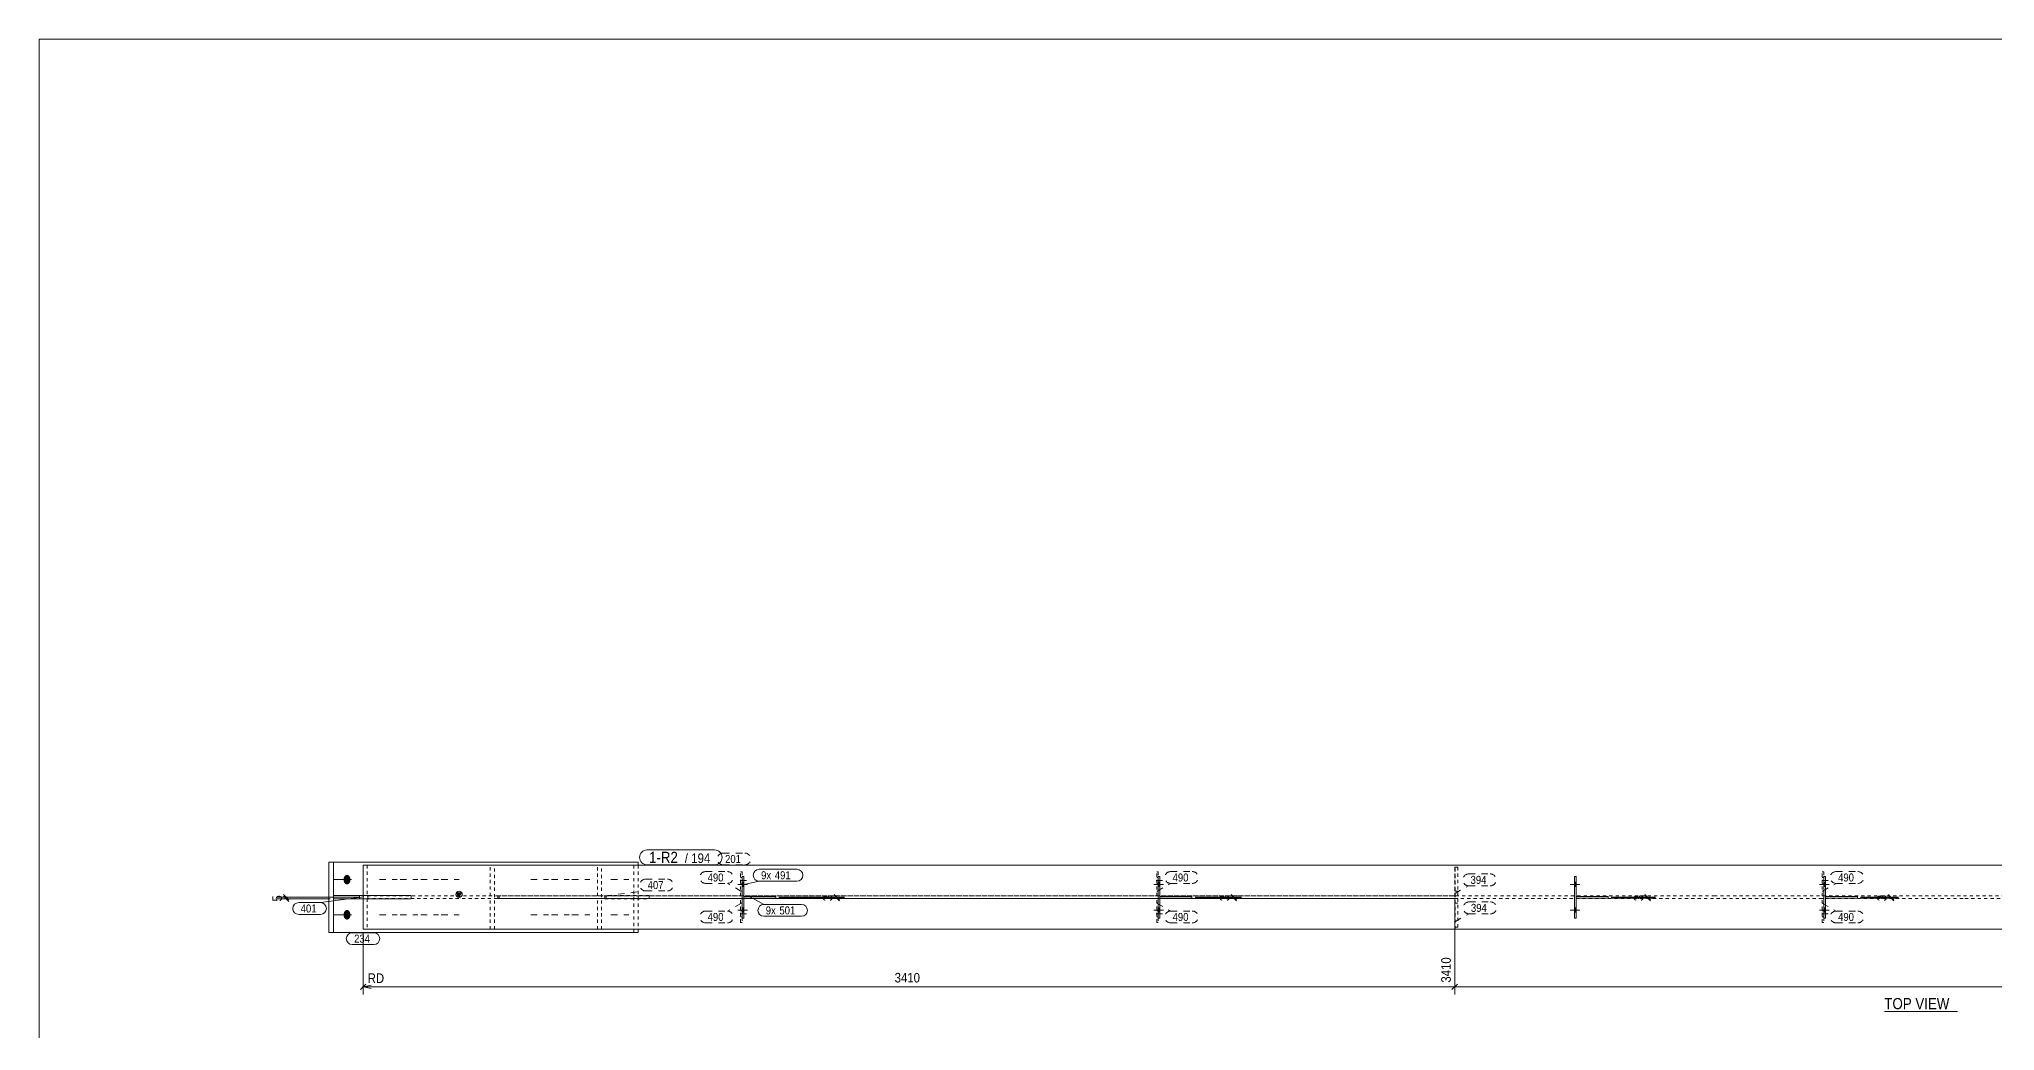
# Model space of a CAD drawing. Header units: millimetres. Extents: x 2 to 1174, y 1 to 825.
# Drawn here: x 5 to 616, y 515 to 825 of the extents above; entities that cross this region are included whole.
import ezdxf

# ---------------------------------------------------------------- set-up
doc = ezdxf.new("R2010")
doc.units = ezdxf.units.MM
for name, pattern in [('XKITLINE00', [0]), ('XKITLINE01', [4, 1, -1, 1, -1]), ('XKITLINE02', [4, 2, -2])]:
    doc.linetypes.add(name, pattern=pattern)
for name, color, linetype, lineweight in [('Bolt', 3, 'Continuous', 0), ('Dimensions', 7, 'Continuous', 0), ('DrawingSheet', 5, 'Continuous', 0), ('OtherObjectType', 7, 'Continuous', 0), ('Part', 2, 'Continuous', 0), ('PartMark', 7, 'Continuous', 0)]:
    doc.layers.add(name, color=color, linetype=linetype, lineweight=lineweight)
doc.styles.add('ARIAL', font='ARIAL.TTF')

# ---------------------------------------------------------------- blocks, each defined once
blk = doc.blocks.new('*A81')
at = {"layer": 'Bolt'}
for points in [[(100.11, 562.37), (100.11, 562.41), (100.11, 562.44), (100.12, 562.48), (100.12, 562.52), (100.12, 562.55), (100.13, 562.59), (100.13, 562.62), (100.14, 562.66), (100.14, 562.7), (100.15, 562.73), (100.16, 562.77), (100.17, 562.8), (100.17, 562.84), (100.18, 562.87), (100.19, 562.91), (100.2, 562.94), (100.21, 562.97), (100.23, 563.01), (100.24, 563.04), (100.25, 563.07), (100.26, 563.1), (100.28, 563.13), (100.29, 563.17), (100.31, 563.2), (100.32, 563.23), (100.34, 563.26), (100.36, 563.28), (100.37, 563.31), (100.39, 563.34), (100.41, 563.37), (100.43, 563.39), (100.44, 563.42), (100.46, 563.44), (100.48, 563.47), (100.5, 563.49), (100.52, 563.51), (100.55, 563.54), (100.57, 563.56), (100.59, 563.58), (100.61, 563.6), (100.63, 563.62), (100.66, 563.64), (100.68, 563.66), (100.7, 563.67), (100.73, 563.69), (100.75, 563.7), (100.77, 563.72), (100.8, 563.73), (100.82, 563.74), (100.85, 563.76), (100.87, 563.77), (100.9, 563.78), (100.92, 563.79), (100.95, 563.8), (100.98, 563.8), (101, 563.81), (101.03, 563.82), (101.05, 563.82), (101.08, 563.82), (101.11, 563.83), (101.13, 563.83), (101.16, 563.83), (101.19, 563.83), (101.21, 563.83), (101.24, 563.83), (101.26, 563.83), (101.29, 563.82), (101.32, 563.82), (101.34, 563.82), (101.37, 563.81), (101.4, 563.8), (101.42, 563.8), (101.45, 563.79), (101.47, 563.78), (101.5, 563.77), (101.52, 563.76), (101.55, 563.74), (101.57, 563.73), (101.6, 563.72), (101.62, 563.7), (101.64, 563.69), (101.67, 563.67), (101.69, 563.66), (101.71, 563.64), (101.74, 563.62), (101.76, 563.6), (101.78, 563.58), (101.8, 563.56), (101.83, 563.54), (101.85, 563.51), (101.87, 563.49), (101.89, 563.47), (101.91, 563.44), (101.93, 563.42), (101.94, 563.39), (101.96, 563.37), (101.98, 563.34), (102, 563.31), (102.02, 563.28), (102.03, 563.26), (102.05, 563.23), (102.06, 563.2), (102.08, 563.17), (102.09, 563.13), (102.11, 563.1), (102.12, 563.07), (102.13, 563.04), (102.14, 563.01), (102.16, 562.97), (102.17, 562.94), (102.18, 562.91), (102.19, 562.87), (102.2, 562.84), (102.21, 562.8), (102.21, 562.77), (102.22, 562.73), (102.23, 562.7), (102.23, 562.66), (102.24, 562.62), (102.24, 562.59), (102.25, 562.55), (102.25, 562.52), (102.25, 562.48), (102.26, 562.44), (102.26, 562.41), (102.26, 562.37), (102.26, 562.33), (102.26, 562.3), (102.26, 562.26), (102.26, 562.22), (102.25, 562.19), (102.25, 562.15), (102.25, 562.11), (102.24, 562.08), (102.24, 562.04), (102.23, 562), (102.23, 561.97), (102.22, 561.93), (102.21, 561.9), (102.21, 561.86), (102.2, 561.83), (102.19, 561.79), (102.18, 561.76), (102.17, 561.72), (102.16, 561.69), (102.14, 561.66), (102.13, 561.63), (102.12, 561.59), (102.11, 561.56), (102.09, 561.53), (102.08, 561.5), (102.06, 561.47), (102.05, 561.44), (102.03, 561.41), (102.02, 561.38), (102, 561.35), (101.98, 561.32), (101.96, 561.3), (101.94, 561.27), (101.93, 561.25), (101.91, 561.22), (101.89, 561.2), (101.87, 561.17), (101.85, 561.15), (101.83, 561.13), (101.8, 561.11), (101.78, 561.08), (101.76, 561.06), (101.74, 561.05), (101.71, 561.03), (101.69, 561.01), (101.67, 560.99), (101.64, 560.98), (101.62, 560.96), (101.6, 560.95), (101.57, 560.93), (101.55, 560.92), (101.52, 560.91), (101.5, 560.9), (101.47, 560.89), (101.45, 560.88), (101.42, 560.87), (101.4, 560.86), (101.37, 560.85), (101.34, 560.85), (101.32, 560.84), (101.29, 560.84), (101.26, 560.84), (101.24, 560.83), (101.21, 560.83), (101.19, 560.83), (101.16, 560.83), (101.13, 560.83), (101.11, 560.84), (101.08, 560.84), (101.05, 560.84), (101.03, 560.85), (101, 560.85), (100.98, 560.86), (100.95, 560.87), (100.92, 560.88), (100.9, 560.89), (100.87, 560.9), (100.85, 560.91), (100.82, 560.92), (100.8, 560.93), (100.77, 560.95), (100.75, 560.96), (100.73, 560.98), (100.7, 560.99), (100.68, 561.01), (100.66, 561.03), (100.63, 561.05), (100.61, 561.06), (100.59, 561.08), (100.57, 561.11), (100.55, 561.13), (100.52, 561.15), (100.5, 561.17), (100.48, 561.2), (100.46, 561.22), (100.44, 561.25), (100.43, 561.27), (100.41, 561.3), (100.39, 561.32), (100.37, 561.35), (100.36, 561.38), (100.34, 561.41), (100.32, 561.44), (100.31, 561.47), (100.29, 561.5), (100.28, 561.53), (100.26, 561.56), (100.25, 561.59), (100.24, 561.63), (100.23, 561.66), (100.21, 561.69), (100.2, 561.72), (100.19, 561.76), (100.18, 561.79), (100.17, 561.83), (100.17, 561.86), (100.16, 561.9), (100.15, 561.93), (100.14, 561.97), (100.14, 562), (100.13, 562.04), (100.13, 562.08), (100.12, 562.11), (100.12, 562.15), (100.12, 562.19), (100.11, 562.22), (100.11, 562.26), (100.11, 562.3), (100.11, 562.33)], [(100.11, 551.37), (100.11, 551.41), (100.11, 551.44), (100.12, 551.48), (100.12, 551.52), (100.12, 551.55), (100.13, 551.59), (100.13, 551.62), (100.14, 551.66), (100.14, 551.7), (100.15, 551.73), (100.16, 551.77), (100.17, 551.8), (100.17, 551.84), (100.18, 551.87), (100.19, 551.91), (100.2, 551.94), (100.21, 551.97), (100.23, 552.01), (100.24, 552.04), (100.25, 552.07), (100.26, 552.1), (100.28, 552.13), (100.29, 552.17), (100.31, 552.2), (100.32, 552.23), (100.34, 552.26), (100.36, 552.28), (100.37, 552.31), (100.39, 552.34), (100.41, 552.37), (100.43, 552.39), (100.44, 552.42), (100.46, 552.44), (100.48, 552.47), (100.5, 552.49), (100.52, 552.51), (100.55, 552.54), (100.57, 552.56), (100.59, 552.58), (100.61, 552.6), (100.63, 552.62), (100.66, 552.64), (100.68, 552.66), (100.7, 552.67), (100.73, 552.69), (100.75, 552.7), (100.77, 552.72), (100.8, 552.73), (100.82, 552.74), (100.85, 552.76), (100.87, 552.77), (100.9, 552.78), (100.92, 552.79), (100.95, 552.8), (100.98, 552.8), (101, 552.81), (101.03, 552.82), (101.05, 552.82), (101.08, 552.82), (101.11, 552.83), (101.13, 552.83), (101.16, 552.83), (101.19, 552.83), (101.21, 552.83), (101.24, 552.83), (101.26, 552.83), (101.29, 552.82), (101.32, 552.82), (101.34, 552.82), (101.37, 552.81), (101.4, 552.8), (101.42, 552.8), (101.45, 552.79), (101.47, 552.78), (101.5, 552.77), (101.52, 552.76), (101.55, 552.74), (101.57, 552.73), (101.6, 552.72), (101.62, 552.7), (101.64, 552.69), (101.67, 552.67), (101.69, 552.66), (101.71, 552.64), (101.74, 552.62), (101.76, 552.6), (101.78, 552.58), (101.8, 552.56), (101.83, 552.54), (101.85, 552.51), (101.87, 552.49), (101.89, 552.47), (101.91, 552.44), (101.93, 552.42), (101.94, 552.39), (101.96, 552.37), (101.98, 552.34), (102, 552.31), (102.02, 552.28), (102.03, 552.26), (102.05, 552.23), (102.06, 552.2), (102.08, 552.17), (102.09, 552.13), (102.11, 552.1), (102.12, 552.07), (102.13, 552.04), (102.14, 552.01), (102.16, 551.97), (102.17, 551.94), (102.18, 551.91), (102.19, 551.87), (102.2, 551.84), (102.21, 551.8), (102.21, 551.77), (102.22, 551.73), (102.23, 551.7), (102.23, 551.66), (102.24, 551.62), (102.24, 551.59), (102.25, 551.55), (102.25, 551.52), (102.25, 551.48), (102.26, 551.44), (102.26, 551.41), (102.26, 551.37), (102.26, 551.33), (102.26, 551.3), (102.26, 551.26), (102.26, 551.22), (102.25, 551.19), (102.25, 551.15), (102.25, 551.11), (102.24, 551.08), (102.24, 551.04), (102.23, 551), (102.23, 550.97), (102.22, 550.93), (102.21, 550.9), (102.21, 550.86), (102.2, 550.83), (102.19, 550.79), (102.18, 550.76), (102.17, 550.72), (102.16, 550.69), (102.14, 550.66), (102.13, 550.63), (102.12, 550.59), (102.11, 550.56), (102.09, 550.53), (102.08, 550.5), (102.06, 550.47), (102.05, 550.44), (102.03, 550.41), (102.02, 550.38), (102, 550.35), (101.98, 550.32), (101.96, 550.3), (101.94, 550.27), (101.93, 550.25), (101.91, 550.22), (101.89, 550.2), (101.87, 550.17), (101.85, 550.15), (101.83, 550.13), (101.8, 550.11), (101.78, 550.08), (101.76, 550.06), (101.74, 550.05), (101.71, 550.03), (101.69, 550.01), (101.67, 549.99), (101.64, 549.98), (101.62, 549.96), (101.6, 549.95), (101.57, 549.93), (101.55, 549.92), (101.52, 549.91), (101.5, 549.9), (101.47, 549.89), (101.45, 549.88), (101.42, 549.87), (101.4, 549.86), (101.37, 549.85), (101.34, 549.85), (101.32, 549.84), (101.29, 549.84), (101.26, 549.84), (101.24, 549.83), (101.21, 549.83), (101.19, 549.83), (101.16, 549.83), (101.13, 549.83), (101.11, 549.84), (101.08, 549.84), (101.05, 549.84), (101.03, 549.85), (101, 549.85), (100.98, 549.86), (100.95, 549.87), (100.92, 549.88), (100.9, 549.89), (100.87, 549.9), (100.85, 549.91), (100.82, 549.92), (100.8, 549.93), (100.77, 549.95), (100.75, 549.96), (100.73, 549.98), (100.7, 549.99), (100.68, 550.01), (100.66, 550.03), (100.63, 550.05), (100.61, 550.06), (100.59, 550.08), (100.57, 550.11), (100.55, 550.13), (100.52, 550.15), (100.5, 550.17), (100.48, 550.2), (100.46, 550.22), (100.44, 550.25), (100.43, 550.27), (100.41, 550.3), (100.39, 550.32), (100.37, 550.35), (100.36, 550.38), (100.34, 550.41), (100.32, 550.44), (100.31, 550.47), (100.29, 550.5), (100.28, 550.53), (100.26, 550.56), (100.25, 550.59), (100.24, 550.63), (100.23, 550.66), (100.21, 550.69), (100.2, 550.72), (100.19, 550.76), (100.18, 550.79), (100.17, 550.83), (100.17, 550.86), (100.16, 550.9), (100.15, 550.93), (100.14, 550.97), (100.14, 551), (100.13, 551.04), (100.13, 551.08), (100.12, 551.11), (100.12, 551.15), (100.12, 551.19), (100.11, 551.22), (100.11, 551.26), (100.11, 551.3), (100.11, 551.33)]]:
    blk.add_hatch(color=3, dxfattribs=at).paths.add_polyline_path(points, flags=17)
at = {"layer": 'Bolt', "color": 3, "linetype": 'XKITLINE00', "lineweight": 0}
for p, q in [((97, 562.33), (102.58, 562.33)), ((97, 551.33), (102.58, 551.33))]:
    blk.add_line(p, q, dxfattribs=at)
at = {"layer": 'Bolt', "color": 3, "linetype": 'XKITLINE02', "lineweight": 0}
for p, q in [((111.32, 562.33), (116.9, 562.33)), ((117.76, 562.33), (123.35, 562.33)), ((124.21, 562.33), (129.79, 562.33)), ((130.65, 562.33), (136.24, 562.33)), ((158.58, 562.33), (164.16, 562.33)), ((165.02, 562.33), (170.61, 562.33)), ((171.47, 562.33), (177.05, 562.33)), ((183.64, 562.33), (189.22, 562.33)), ((111.32, 551.33), (116.9, 551.33)), ((117.76, 551.33), (123.35, 551.33)), ((124.21, 551.33), (129.79, 551.33)), ((130.65, 551.33), (136.24, 551.33)), ((158.58, 551.33), (164.16, 551.33)), ((165.02, 551.33), (170.61, 551.33)), ((171.47, 551.33), (177.05, 551.33)), ((183.64, 551.33), (189.22, 551.33))]:
    blk.add_line(p, q, dxfattribs=at)
blk = doc.blocks.new('*A82')
at = {"layer": 'Part'}
blk.add_hatch(color=2, dxfattribs=at).paths.add_polyline_path([(135.39, 558.23), (136.99, 558.23), (136.19, 556.83)], flags=17)
at = {"layer": 'Part', "color": 2, "linetype": 'XKITLINE00', "lineweight": 0}
for p, q in [((106.19, 566.83), (106.19, 557.33)), ((528.13, 566.83), (106.19, 566.83)), ((606.03, 566.83), (528.23, 566.83)), ((683.61, 566.83), (606.13, 566.83)), ((106.19, 546.83), (106.19, 556.33)), ((136.19, 556.83), (135.39, 558.23)), ((135.39, 558.23), (136.99, 558.23)), ((136.99, 558.23), (136.19, 556.83)), ((528.13, 546.83), (106.19, 546.83)), ((606.03, 546.83), (528.23, 546.83)), ((683.61, 546.83), (606.13, 546.83))]:
    blk.add_line(p, q, dxfattribs=at)
at = {"layer": 'Part', "color": 7, "linetype": 'XKITLINE01', "lineweight": 0}
for p, q in [((107.53, 566.83), (107.53, 557.23)), ((145.89, 557.23), (145.89, 566.83)), ((147.22, 546.83), (147.22, 566.83)), ((106.19, 557.33), (106.19, 556.33)), ((107.53, 557.23), (528.13, 557.23)), ((528.13, 556.43), (107.53, 556.43)), ((107.53, 556.43), (107.53, 546.83)), ((145.89, 546.83), (145.89, 556.43)), ((528.23, 557.23), (606.03, 557.23)), ((606.03, 556.43), (528.23, 556.43)), ((606.13, 557.23), (683.61, 557.23)), ((683.61, 556.43), (606.13, 556.43))]:
    blk.add_line(p, q, dxfattribs=at)
at = {"layer": 'Part', "color": 2, "linetype": 'XKITLINE00', "lineweight": 0}
blk.add_circle((136.19, 557.73), 1, dxfattribs=at)
blk = doc.blocks.new('*A86')
at = {"layer": 'Part', "color": 7, "linetype": 'XKITLINE01', "lineweight": 0}
for p, q in [((224.13, 548.93), (224.13, 556.43)), ((224.13, 556.43), (224.63, 556.43)), ((224.63, 556.43), (224.63, 548.93)), ((224.13, 554.93), (224.63, 554.93)), ((224.63, 548.93), (224.13, 548.93))]:
    blk.add_line(p, q, dxfattribs=at)
blk = doc.blocks.new('*A87')
at = {"layer": 'Part', "color": 7, "linetype": 'XKITLINE01', "lineweight": 0}
for p, q in [((224.13, 557.23), (224.13, 564.73)), ((224.13, 564.73), (224.63, 564.73)), ((224.63, 564.73), (224.63, 557.23)), ((224.13, 558.73), (224.63, 558.73)), ((224.63, 557.23), (224.13, 557.23))]:
    blk.add_line(p, q, dxfattribs=at)
blk = doc.blocks.new('*A88')
at = {"layer": 'Part', "color": 7, "linetype": 'XKITLINE01', "lineweight": 0}
for p, q in [((354.13, 548.93), (354.13, 556.43)), ((354.13, 556.43), (354.63, 556.43)), ((354.63, 556.43), (354.63, 548.93)), ((354.13, 554.93), (354.63, 554.93)), ((354.63, 548.93), (354.13, 548.93))]:
    blk.add_line(p, q, dxfattribs=at)
blk = doc.blocks.new('*A89')
at = {"layer": 'Part', "color": 7, "linetype": 'XKITLINE01', "lineweight": 0}
for p, q in [((354.13, 557.23), (354.13, 564.73)), ((354.13, 564.73), (354.63, 564.73)), ((354.63, 564.73), (354.63, 557.23)), ((354.13, 558.73), (354.63, 558.73)), ((354.63, 557.23), (354.13, 557.23))]:
    blk.add_line(p, q, dxfattribs=at)
blk = doc.blocks.new('*A90')
at = {"layer": 'Part', "color": 7, "linetype": 'XKITLINE01', "lineweight": 0}
for p, q in [((562.03, 548.93), (562.03, 556.43)), ((562.03, 556.43), (562.53, 556.43)), ((562.53, 556.43), (562.53, 548.93)), ((562.03, 554.93), (562.53, 554.93)), ((562.53, 548.93), (562.03, 548.93))]:
    blk.add_line(p, q, dxfattribs=at)
blk = doc.blocks.new('*A91')
at = {"layer": 'Part', "color": 7, "linetype": 'XKITLINE01', "lineweight": 0}
for p, q in [((562.03, 557.23), (562.03, 564.73)), ((562.03, 564.73), (562.53, 564.73)), ((562.53, 564.73), (562.53, 557.23)), ((562.03, 558.73), (562.53, 558.73)), ((562.53, 557.23), (562.03, 557.23))]:
    blk.add_line(p, q, dxfattribs=at)
blk = doc.blocks.new('*A98')
at = {"layer": 'Part', "color": 2, "linetype": 'XKITLINE00', "lineweight": 0}
for p, q in [((225.13, 557.08), (235.13, 557.08)), ((235.13, 556.58), (225.13, 556.58)), ((235.13, 556.58), (235.13, 557.08))]:
    blk.add_line(p, q, dxfattribs=at)
at = {"layer": 'Part', "color": 7, "linetype": 'XKITLINE01', "lineweight": 0}
blk.add_line((225.13, 556.58), (225.13, 557.08), dxfattribs=at)
blk.add_line((225.13, 556.58), (225.13, 557.08), dxfattribs=at)
blk = doc.blocks.new('*A99')
at = {"layer": 'Part', "color": 2, "linetype": 'XKITLINE00', "lineweight": 0}
for p, q in [((224.63, 550.33), (224.63, 563.33)), ((224.63, 563.33), (225.13, 563.33)), ((225.13, 563.33), (225.13, 550.33)), ((225.13, 550.33), (224.63, 550.33))]:
    blk.add_line(p, q, dxfattribs=at)
blk = doc.blocks.new('*A100')
at = {"layer": 'Part', "color": 2, "linetype": 'XKITLINE00', "lineweight": 0}
for p, q in [((355.13, 557.08), (365.13, 557.08)), ((365.13, 556.58), (355.13, 556.58)), ((365.13, 556.58), (365.13, 557.08))]:
    blk.add_line(p, q, dxfattribs=at)
at = {"layer": 'Part', "color": 7, "linetype": 'XKITLINE01', "lineweight": 0}
blk.add_line((355.13, 556.58), (355.13, 557.08), dxfattribs=at)
blk.add_line((355.13, 556.58), (355.13, 557.08), dxfattribs=at)
blk = doc.blocks.new('*A101')
at = {"layer": 'Part', "color": 2, "linetype": 'XKITLINE00', "lineweight": 0}
for p, q in [((354.63, 550.33), (354.63, 563.33)), ((354.63, 563.33), (355.13, 563.33)), ((355.13, 563.33), (355.13, 550.33)), ((355.13, 550.33), (354.63, 550.33))]:
    blk.add_line(p, q, dxfattribs=at)
blk = doc.blocks.new('*A102')
at = {"layer": 'Part', "color": 2, "linetype": 'XKITLINE00', "lineweight": 0}
for p, q in [((485.13, 557.08), (495.13, 557.08)), ((495.13, 556.58), (485.13, 556.58)), ((495.13, 556.58), (495.13, 557.08))]:
    blk.add_line(p, q, dxfattribs=at)
at = {"layer": 'Part', "color": 7, "linetype": 'XKITLINE01', "lineweight": 0}
blk.add_line((485.13, 556.58), (485.13, 557.08), dxfattribs=at)
blk.add_line((485.13, 556.58), (485.13, 557.08), dxfattribs=at)
blk = doc.blocks.new('*A103')
at = {"layer": 'Part', "color": 2, "linetype": 'XKITLINE00', "lineweight": 0}
for p, q in [((484.63, 550.33), (484.63, 563.33)), ((484.63, 563.33), (485.13, 563.33)), ((485.13, 563.33), (485.13, 550.33)), ((485.13, 550.33), (484.63, 550.33))]:
    blk.add_line(p, q, dxfattribs=at)
blk = doc.blocks.new('*A104')
at = {"layer": 'Part', "color": 2, "linetype": 'XKITLINE00', "lineweight": 0}
for p, q in [((563.03, 557.08), (573.03, 557.08)), ((573.03, 556.58), (563.03, 556.58)), ((573.03, 556.58), (573.03, 557.08))]:
    blk.add_line(p, q, dxfattribs=at)
at = {"layer": 'Part', "color": 7, "linetype": 'XKITLINE01', "lineweight": 0}
blk.add_line((563.03, 556.58), (563.03, 557.08), dxfattribs=at)
blk.add_line((563.03, 556.58), (563.03, 557.08), dxfattribs=at)
blk = doc.blocks.new('*A105')
at = {"layer": 'Part', "color": 2, "linetype": 'XKITLINE00', "lineweight": 0}
for p, q in [((562.53, 550.33), (562.53, 563.33)), ((562.53, 563.33), (563.03, 563.33)), ((563.03, 563.33), (563.03, 550.33)), ((563.03, 550.33), (562.53, 550.33))]:
    blk.add_line(p, q, dxfattribs=at)
blk = doc.blocks.new('*A116')
at = {"layer": 'Part', "color": 7, "linetype": 'XKITLINE01', "lineweight": 0}
for p, q in [((447.38, 566.83), (179.45, 566.83)), ((179.45, 557.23), (179.45, 566.83)), ((180.64, 546.83), (180.64, 566.83)), ((447.22, 546.83), (447.22, 566.83)), ((447.38, 546.83), (447.38, 566.83)), ((447.22, 557.23), (148.28, 557.23)), ((148.3, 556.43), (148.28, 557.23)), ((447.22, 556.43), (148.3, 556.43)), ((148.71, 556.43), (148.71, 557.23)), ((179.45, 546.83), (179.45, 556.43)), ((179.45, 546.83), (447.38, 546.83))]:
    blk.add_line(p, q, dxfattribs=at)
blk = doc.blocks.new('*A117')
at = {"layer": 'Part', "color": 2, "linetype": 'XKITLINE00', "lineweight": 0}
for p, q in [((95.56, 545.83), (95.56, 567.83)), ((192.19, 567.83), (95.56, 567.83)), ((96.96, 545.83), (96.96, 567.83)), ((192.19, 567.83), (192.19, 566.83)), ((192.19, 545.83), (95.56, 545.83)), ((192.19, 545.83), (192.19, 546.83))]:
    blk.add_line(p, q, dxfattribs=at)
at = {"layer": 'Part', "color": 7, "linetype": 'XKITLINE01', "lineweight": 0}
for p, q in [((190.8, 545.83), (190.8, 567.83)), ((192.19, 566.83), (192.19, 546.83))]:
    blk.add_line(p, q, dxfattribs=at)
blk = doc.blocks.new('*A121')
at = {"layer": 'Part', "color": 7, "linetype": 'XKITLINE01', "lineweight": 0}
for p, q in [((195.54, 557.33), (181.72, 557.33)), ((181.72, 557.33), (181.72, 556.33)), ((181.72, 556.33), (195.54, 556.33)), ((182.13, 556.33), (182.13, 557.33)), ((192.19, 556.33), (192.19, 557.33)), ((195.54, 557.33), (195.54, 556.33))]:
    blk.add_line(p, q, dxfattribs=at)
blk = doc.blocks.new('*A122')
at = {"layer": 'Part', "color": 2, "linetype": 'XKITLINE00', "lineweight": 0}
for p, q in [((121.19, 557.33), (96.96, 557.33)), ((96.96, 556.33), (96.96, 557.33)), ((121.19, 556.33), (96.96, 556.33)), ((121.19, 557.33), (121.19, 556.33))]:
    blk.add_line(p, q, dxfattribs=at)
at = {"layer": 'Part', "color": 7, "linetype": 'XKITLINE01', "lineweight": 0}
for p, q in [((105.12, 556.33), (105.12, 557.33)), ((107.69, 556.33), (107.69, 557.33))]:
    blk.add_line(p, q, dxfattribs=at)
blk = doc.blocks.new('*A123')
at = {"layer": 'Part', "color": 7, "linetype": 'XKITLINE01', "lineweight": 0}
for p, q in [((447.22, 566.23), (447.22, 557.23)), ((448.22, 566.23), (447.22, 566.23)), ((448.22, 557.23), (448.22, 566.23)), ((448.22, 558.73), (447.22, 558.73)), ((447.22, 557.23), (448.22, 557.23))]:
    blk.add_line(p, q, dxfattribs=at)
blk = doc.blocks.new('*A124')
at = {"layer": 'Part', "color": 7, "linetype": 'XKITLINE01', "lineweight": 0}
for p, q in [((447.22, 556.43), (447.22, 547.43)), ((448.22, 556.43), (447.22, 556.43)), ((448.22, 547.43), (448.22, 556.43)), ((448.22, 554.93), (447.22, 554.93)), ((447.22, 547.43), (448.22, 547.43))]:
    blk.add_line(p, q, dxfattribs=at)
blk = doc.blocks.new('*A125')
at = {"layer": 'Bolt', "color": 3, "linetype": 'XKITLINE02', "lineweight": 0}
for p, q in [((225.98, 551.63), (222.98, 551.63)), ((224.63, 552.61), (224.13, 552.61)), ((224.63, 550.65), (224.13, 550.65))]:
    blk.add_line(p, q, dxfattribs=at)
blk = doc.blocks.new('*A126')
at = {"layer": 'Bolt', "color": 3, "linetype": 'XKITLINE02', "lineweight": 0}
for p, q in [((224.63, 563.01), (224.13, 563.01)), ((225.98, 562.03), (222.98, 562.03)), ((224.63, 561.05), (224.13, 561.05))]:
    blk.add_line(p, q, dxfattribs=at)
blk = doc.blocks.new('*A127')
at = {"layer": 'Bolt', "color": 3, "linetype": 'XKITLINE02', "lineweight": 0}
for p, q in [((355.98, 551.63), (352.98, 551.63)), ((354.63, 552.61), (354.13, 552.61)), ((354.63, 550.65), (354.13, 550.65))]:
    blk.add_line(p, q, dxfattribs=at)
blk = doc.blocks.new('*A128')
at = {"layer": 'Bolt', "color": 3, "linetype": 'XKITLINE02', "lineweight": 0}
for p, q in [((354.63, 563.01), (354.13, 563.01)), ((355.98, 562.03), (352.98, 562.03)), ((354.63, 561.05), (354.13, 561.05))]:
    blk.add_line(p, q, dxfattribs=at)
blk = doc.blocks.new('*A129')
at = {"layer": 'Bolt', "color": 3, "linetype": 'XKITLINE02', "lineweight": 0}
for p, q in [((563.88, 551.63), (560.88, 551.63)), ((562.53, 552.61), (562.03, 552.61)), ((562.53, 550.65), (562.03, 550.65))]:
    blk.add_line(p, q, dxfattribs=at)
blk = doc.blocks.new('*A130')
at = {"layer": 'Bolt', "color": 3, "linetype": 'XKITLINE02', "lineweight": 0}
for p, q in [((562.53, 563.01), (562.03, 563.01)), ((563.88, 562.03), (560.88, 562.03)), ((562.53, 561.05), (562.03, 561.05))]:
    blk.add_line(p, q, dxfattribs=at)
blk = doc.blocks.new('*A131')
at = {"layer": 'Bolt'}
for points in [[(224.63, 561.53), (225.13, 561.53), (225.13, 560.13), (224.63, 560.13)], [(224.63, 561.53), (225.13, 561.53), (225.13, 560.13), (224.63, 560.13)], [(224.63, 553.53), (225.13, 553.53), (225.13, 552.13), (224.63, 552.13)], [(224.63, 553.53), (225.13, 553.53), (225.13, 552.13), (224.63, 552.13)]]:
    blk.add_hatch(color=3, dxfattribs=at).paths.add_polyline_path(points, flags=17)
at = {"layer": 'Bolt', "color": 3, "linetype": 'XKITLINE00', "lineweight": 0}
for p, q in [((226.29, 560.83), (223.29, 560.83)), ((226.29, 560.83), (223.29, 560.83)), ((225.13, 561.53), (224.63, 561.53)), ((225.13, 561.53), (224.63, 561.53)), ((225.13, 560.13), (224.63, 560.13)), ((225.13, 560.13), (224.63, 560.13)), ((226.29, 552.83), (223.29, 552.83)), ((226.29, 552.83), (223.29, 552.83)), ((225.13, 553.53), (224.63, 553.53)), ((225.13, 553.53), (224.63, 553.53)), ((225.13, 552.13), (224.63, 552.13)), ((225.13, 552.13), (224.63, 552.13))]:
    blk.add_line(p, q, dxfattribs=at)
blk = doc.blocks.new('*A132')
at = {"layer": 'Bolt'}
for points in [[(354.63, 561.53), (355.13, 561.53), (355.13, 560.13), (354.63, 560.13)], [(354.63, 561.53), (355.13, 561.53), (355.13, 560.13), (354.63, 560.13)], [(354.63, 553.53), (355.13, 553.53), (355.13, 552.13), (354.63, 552.13)], [(354.63, 553.53), (355.13, 553.53), (355.13, 552.13), (354.63, 552.13)]]:
    blk.add_hatch(color=3, dxfattribs=at).paths.add_polyline_path(points, flags=17)
at = {"layer": 'Bolt', "color": 3, "linetype": 'XKITLINE00', "lineweight": 0}
for p, q in [((356.29, 560.83), (353.29, 560.83)), ((356.29, 560.83), (353.29, 560.83)), ((355.13, 561.53), (354.63, 561.53)), ((355.13, 561.53), (354.63, 561.53)), ((355.13, 560.13), (354.63, 560.13)), ((355.13, 560.13), (354.63, 560.13)), ((356.29, 552.83), (353.29, 552.83)), ((356.29, 552.83), (353.29, 552.83)), ((355.13, 553.53), (354.63, 553.53)), ((355.13, 553.53), (354.63, 553.53)), ((355.13, 552.13), (354.63, 552.13)), ((355.13, 552.13), (354.63, 552.13))]:
    blk.add_line(p, q, dxfattribs=at)
blk = doc.blocks.new('*A133')
at = {"layer": 'Bolt'}
for points in [[(484.63, 561.53), (485.13, 561.53), (485.13, 560.13), (484.63, 560.13)], [(484.63, 561.53), (485.13, 561.53), (485.13, 560.13), (484.63, 560.13)], [(484.63, 553.53), (485.13, 553.53), (485.13, 552.13), (484.63, 552.13)], [(484.63, 553.53), (485.13, 553.53), (485.13, 552.13), (484.63, 552.13)]]:
    blk.add_hatch(color=3, dxfattribs=at).paths.add_polyline_path(points, flags=17)
at = {"layer": 'Bolt', "color": 3, "linetype": 'XKITLINE00', "lineweight": 0}
for p, q in [((486.29, 560.83), (483.29, 560.83)), ((486.29, 560.83), (483.29, 560.83)), ((485.13, 561.53), (484.63, 561.53)), ((485.13, 561.53), (484.63, 561.53)), ((485.13, 560.13), (484.63, 560.13)), ((485.13, 560.13), (484.63, 560.13)), ((486.29, 552.83), (483.29, 552.83)), ((486.29, 552.83), (483.29, 552.83)), ((485.13, 553.53), (484.63, 553.53)), ((485.13, 553.53), (484.63, 553.53)), ((485.13, 552.13), (484.63, 552.13)), ((485.13, 552.13), (484.63, 552.13))]:
    blk.add_line(p, q, dxfattribs=at)
blk = doc.blocks.new('*A134')
at = {"layer": 'Bolt'}
for points in [[(562.53, 561.53), (563.03, 561.53), (563.03, 560.13), (562.53, 560.13)], [(562.53, 561.53), (563.03, 561.53), (563.03, 560.13), (562.53, 560.13)], [(562.53, 553.53), (563.03, 553.53), (563.03, 552.13), (562.53, 552.13)], [(562.53, 553.53), (563.03, 553.53), (563.03, 552.13), (562.53, 552.13)]]:
    blk.add_hatch(color=3, dxfattribs=at).paths.add_polyline_path(points, flags=17)
at = {"layer": 'Bolt', "color": 3, "linetype": 'XKITLINE00', "lineweight": 0}
for p, q in [((564.19, 560.83), (561.19, 560.83)), ((564.19, 560.83), (561.19, 560.83)), ((563.03, 561.53), (562.53, 561.53)), ((563.03, 561.53), (562.53, 561.53)), ((563.03, 560.13), (562.53, 560.13)), ((563.03, 560.13), (562.53, 560.13)), ((564.19, 552.83), (561.19, 552.83)), ((564.19, 552.83), (561.19, 552.83)), ((563.03, 553.53), (562.53, 553.53)), ((563.03, 553.53), (562.53, 553.53)), ((563.03, 552.13), (562.53, 552.13)), ((563.03, 552.13), (562.53, 552.13))]:
    blk.add_line(p, q, dxfattribs=at)
blk = doc.blocks.new('*A197')
at = {"layer": 'DrawingSheet', "color": 5, "linetype": 'XKITLINE00', "lineweight": 0}
for p, q in [((1174, 825), (5, 825)), ((5, 825), (5, 5))]:
    blk.add_line(p, q, dxfattribs=at)
blk = doc.blocks.new('*A286')
at = {"layer": 'Dimensions', "color": 7, "linetype": 'XKITLINE00', "lineweight": 0}
for p, q in [((447.22, 556.23), (447.22, 526.43)), ((872.19, 556.23), (872.19, 526.43)), ((448.07, 529.68), (446.38, 527.98)), ((447.22, 528.83), (872.19, 528.83)), ((873.04, 529.68), (871.34, 527.98))]:
    blk.add_line(p, q, dxfattribs=at)
at = {"layer": 'Dimensions', "color": 3}
for p in [(447.22, 528.83), (872.19, 528.83)]:
    blk.add_point(p, dxfattribs=at)
at = {"layer": 'Dimensions', "color": 3, "style": 'ARIAL', "width": 0.85}
blk.add_text('9990', height=3, rotation=90.00021, dxfattribs=at).set_placement((870.99, 530.13))
blk.add_text('6580', height=3, dxfattribs=at).set_placement((655.26, 530.18))
blk = doc.blocks.new('*A287')
at = {"layer": 'OtherObjectType', "color": 7, "linetype": 'XKITLINE00', "lineweight": 0}
blk.add_line((581.45, 521.08), (604.27, 521.08), dxfattribs=at)
at = {"layer": 'OtherObjectType', "color": 7, "style": 'ARIAL', "width": 0.85}
blk.add_text('TOP VIEW', height=3.5, dxfattribs=at).set_placement((581.45, 521.83))
blk = doc.blocks.new('*A288')
at = {"layer": 'Dimensions', "color": 7, "linetype": 'XKITLINE00', "lineweight": 0}
for p, q in [((105.19, 556.83), (79.34, 556.83)), ((95.96, 556.33), (79.34, 556.33)), ((81.35, 557.68), (83.04, 555.98)), ((81.35, 557.18), (83.04, 555.48)), ((82.19, 556.33), (82.19, 556.83))]:
    blk.add_line(p, q, dxfattribs=at)
at = {"layer": 'Dimensions', "color": 3}
for p in [(82.19, 556.83), (82.19, 556.33)]:
    blk.add_point(p, dxfattribs=at)
at = {"layer": 'Dimensions', "color": 3, "style": 'ARIAL', "width": 0.85}
blk.add_text('5', height=3, rotation=90.00021, dxfattribs=at).set_placement((80.84, 555.47))
blk = doc.blocks.new('*A289')
at = {"layer": 'Dimensions', "color": 7, "linetype": 'XKITLINE00', "lineweight": 0}
for p, q in [((236.13, 556.83), (256.59, 556.83)), ((236.13, 556.58), (256.59, 556.58)), ((253.35, 557.68), (255.04, 555.98)), ((253.35, 557.43), (255.04, 555.73)), ((254.19, 556.58), (254.19, 556.83))]:
    blk.add_line(p, q, dxfattribs=at)
at = {"layer": 'Dimensions', "color": 3}
for p in [(254.19, 556.83), (254.19, 556.58)]:
    blk.add_point(p, dxfattribs=at)
at = {"layer": 'Dimensions', "color": 3, "style": 'ARIAL', "width": 0.85}
blk.add_text('3', height=3, rotation=90.00021, dxfattribs=at).set_placement((252.84, 555.59))
blk = doc.blocks.new('*A290')
at = {"layer": 'Dimensions', "color": 7, "linetype": 'XKITLINE00', "lineweight": 0}
for p, q in [((496.13, 556.83), (509.92, 556.83)), ((496.13, 556.58), (509.92, 556.58)), ((506.67, 557.68), (508.37, 555.98)), ((506.67, 557.43), (508.37, 555.73)), ((507.52, 556.58), (507.52, 556.83))]:
    blk.add_line(p, q, dxfattribs=at)
at = {"layer": 'Dimensions', "color": 3}
for p in [(507.52, 556.83), (507.52, 556.58)]:
    blk.add_point(p, dxfattribs=at)
at = {"layer": 'Dimensions', "color": 3, "style": 'ARIAL', "width": 0.85}
blk.add_text('3', height=3, rotation=90.00021, dxfattribs=at).set_placement((506.17, 555.59))
blk = doc.blocks.new('*A291')
at = {"layer": 'Dimensions', "color": 7, "linetype": 'XKITLINE00', "lineweight": 0}
for p, q in [((366.13, 556.83), (380.59, 556.83)), ((366.13, 556.58), (380.59, 556.58)), ((377.35, 557.68), (379.04, 555.98)), ((377.35, 557.43), (379.04, 555.73)), ((378.19, 556.58), (378.19, 556.83))]:
    blk.add_line(p, q, dxfattribs=at)
at = {"layer": 'Dimensions', "color": 3}
for p in [(378.19, 556.83), (378.19, 556.58)]:
    blk.add_point(p, dxfattribs=at)
at = {"layer": 'Dimensions', "color": 3, "style": 'ARIAL', "width": 0.85}
blk.add_text('3', height=3, rotation=90.00021, dxfattribs=at).set_placement((376.84, 555.59))
blk = doc.blocks.new('*A292')
at = {"layer": 'Dimensions', "color": 7, "linetype": 'XKITLINE00', "lineweight": 0}
for p, q in [((574.03, 556.83), (585.92, 556.83)), ((574.03, 556.58), (585.92, 556.58)), ((582.67, 557.68), (584.37, 555.98)), ((582.67, 557.43), (584.37, 555.73)), ((583.52, 556.58), (583.52, 556.83))]:
    blk.add_line(p, q, dxfattribs=at)
at = {"layer": 'Dimensions', "color": 3}
for p in [(583.52, 556.83), (583.52, 556.58)]:
    blk.add_point(p, dxfattribs=at)
at = {"layer": 'Dimensions', "color": 3, "style": 'ARIAL', "width": 0.85}
blk.add_text('3', height=3, rotation=90.00021, dxfattribs=at).set_placement((582.17, 555.59))
blk = doc.blocks.new('*A293')
at = {"layer": 'Dimensions', "color": 7, "linetype": 'XKITLINE00', "lineweight": 0}
for p, q in [((447.22, 556.23), (447.22, 526.43)), ((106.19, 545.83), (106.19, 526.43)), ((106.19, 545.83), (106.19, 526.43)), ((107.04, 529.68), (105.35, 527.98)), ((108.69, 529.33), (106.19, 528.83)), ((106.19, 528.83), (447.22, 528.83)), ((108.69, 528.33), (106.19, 528.83)), ((113.42, 528.83), (106.19, 528.83)), ((448.07, 529.68), (446.38, 527.98))]:
    blk.add_line(p, q, dxfattribs=at)
at = {"layer": 'Dimensions', "color": 3}
for p in [(106.19, 528.83), (447.22, 528.83)]:
    blk.add_point(p, dxfattribs=at)
at = {"layer": 'Dimensions', "color": 7}
blk.add_point((106.19, 528.83), dxfattribs=at)
at = {"layer": 'Dimensions', "color": 3, "style": 'ARIAL', "width": 0.85}
blk.add_text('3410', height=3, rotation=90.00021, dxfattribs=at).set_placement((446.02, 530.13))
for s, p in [('RD', (107.64, 530.03)), ('3410', (272.26, 530.18))]:
    blk.add_text(s, height=3, dxfattribs=at).set_placement(p)
blk = doc.blocks.new('*A294')
at = {"layer": 'PartMark', "color": 7, "linetype": 'XKITLINE02', "lineweight": 0}
for p, q in [((447.45, 549.26), (451.7, 551.65)), ((451.7, 555.35), (458.46, 555.35)), ((451.7, 551.65), (458.46, 551.65))]:
    blk.add_line(p, q, dxfattribs=at)
for centre, start, end in [((451.7, 553.5), 90, 270), ((458.46, 553.5), 270, 90)]:
    blk.add_arc(centre, 1.85, start, end, dxfattribs=at)
at = {"layer": 'PartMark', "color": 3, "style": 'ARIAL', "width": 0.85}
blk.add_text('394', height=2.5, dxfattribs=at).set_placement((452.3, 552.25))
blk = doc.blocks.new('*A295')
at = {"layer": 'PartMark', "color": 7, "linetype": 'XKITLINE02', "lineweight": 0}
for p, q in [((451.59, 564.1), (458.35, 564.1)), ((447.35, 558.01), (451.59, 560.4)), ((451.59, 560.4), (458.35, 560.4))]:
    blk.add_line(p, q, dxfattribs=at)
for centre, start, end in [((451.59, 562.25), 90, 270), ((458.35, 562.25), 270, 90)]:
    blk.add_arc(centre, 1.85, start, end, dxfattribs=at)
at = {"layer": 'PartMark', "color": 3, "style": 'ARIAL', "width": 0.85}
blk.add_text('394', height=2.5, dxfattribs=at).set_placement((452.19, 561))
blk = doc.blocks.new('*A296')
at = {"layer": 'PartMark', "color": 7, "linetype": 'XKITLINE00', "lineweight": 0}
for p, q in [((106.4, 556.93), (92.88, 555.16)), ((86.12, 555.16), (92.88, 555.16)), ((86.12, 551.46), (92.88, 551.46))]:
    blk.add_line(p, q, dxfattribs=at)
for centre, start, end in [((86.12, 553.31), 90, 270), ((92.88, 553.31), 270, 90)]:
    blk.add_arc(centre, 1.85, start, end, dxfattribs=at)
at = {"layer": 'PartMark', "color": 3, "style": 'ARIAL', "width": 0.85}
blk.add_text('401', height=2.5, dxfattribs=at).set_placement((86.72, 552.06))
blk = doc.blocks.new('*A297')
at = {"layer": 'PartMark', "color": 7, "linetype": 'XKITLINE02', "lineweight": 0}
for p, q in [((194.51, 562.49), (201.27, 562.49)), ((181.95, 557.27), (194.51, 558.79)), ((194.51, 558.79), (201.27, 558.79))]:
    blk.add_line(p, q, dxfattribs=at)
for centre, start, end in [((194.51, 560.64), 90, 270), ((201.27, 560.64), 270, 90)]:
    blk.add_arc(centre, 1.85, start, end, dxfattribs=at)
at = {"layer": 'PartMark', "color": 3, "style": 'ARIAL', "width": 0.85}
blk.add_text('407', height=2.5, dxfattribs=at).set_placement((195.11, 559.39))
blk = doc.blocks.new('*A298')
at = {"layer": 'PartMark', "color": 7, "linetype": 'XKITLINE00', "lineweight": 0}
for p, q in [((102.81, 545.73), (109.57, 545.73)), ((102.81, 542.03), (109.57, 542.03))]:
    blk.add_line(p, q, dxfattribs=at)
for centre, start, end in [((102.81, 543.88), 90, 270), ((109.57, 543.88), 270, 90)]:
    blk.add_arc(centre, 1.85, start, end, dxfattribs=at)
at = {"layer": 'PartMark', "color": 3, "style": 'ARIAL', "width": 0.85}
blk.add_text('234', height=2.5, dxfattribs=at).set_placement((103.41, 542.63))
blk = doc.blocks.new('*A299')
at = {"layer": 'PartMark', "color": 7, "linetype": 'XKITLINE02', "lineweight": 0}
for p, q in [((218.7, 570.63), (225.46, 570.63)), ((218.7, 566.93), (225.46, 566.93))]:
    blk.add_line(p, q, dxfattribs=at)
for centre, start, end in [((218.7, 568.78), 90, 270), ((225.46, 568.78), 270, 90)]:
    blk.add_arc(centre, 1.85, start, end, dxfattribs=at)
at = {"layer": 'PartMark', "color": 3, "style": 'ARIAL', "width": 0.85}
blk.add_text('201', height=2.5, dxfattribs=at).set_placement((219.3, 567.53))
blk = doc.blocks.new('*A300')
at = {"layer": 'PartMark', "color": 7, "linetype": 'XKITLINE02', "lineweight": 0}
for p, q in [((566.4, 564.85), (573.16, 564.85)), ((562.16, 558.76), (566.4, 561.15)), ((566.4, 561.15), (573.16, 561.15))]:
    blk.add_line(p, q, dxfattribs=at)
for centre, start, end in [((566.4, 563), 90, 270), ((573.16, 563), 270, 90)]:
    blk.add_arc(centre, 1.85, start, end, dxfattribs=at)
at = {"layer": 'PartMark', "color": 3, "style": 'ARIAL', "width": 0.85}
blk.add_text('490', height=2.5, dxfattribs=at).set_placement((567, 561.75))
blk = doc.blocks.new('*A301')
at = {"layer": 'PartMark', "color": 7, "linetype": 'XKITLINE02', "lineweight": 0}
for p, q in [((562.16, 554.9), (566.4, 552.51)), ((566.4, 552.51), (573.16, 552.51)), ((566.4, 548.81), (573.16, 548.81))]:
    blk.add_line(p, q, dxfattribs=at)
for centre, start, end in [((566.4, 550.66), 90, 270), ((573.16, 550.66), 270, 90)]:
    blk.add_arc(centre, 1.85, start, end, dxfattribs=at)
at = {"layer": 'PartMark', "color": 3, "style": 'ARIAL', "width": 0.85}
blk.add_text('490', height=2.5, dxfattribs=at).set_placement((567, 549.41))
blk = doc.blocks.new('*A302')
at = {"layer": 'PartMark', "color": 7, "linetype": 'XKITLINE02', "lineweight": 0}
for p, q in [((358.5, 564.85), (365.26, 564.85)), ((354.26, 558.76), (358.5, 561.15)), ((358.5, 561.15), (365.26, 561.15))]:
    blk.add_line(p, q, dxfattribs=at)
for centre, start, end in [((358.5, 563), 90, 270), ((365.26, 563), 270, 90)]:
    blk.add_arc(centre, 1.85, start, end, dxfattribs=at)
at = {"layer": 'PartMark', "color": 3, "style": 'ARIAL', "width": 0.85}
blk.add_text('490', height=2.5, dxfattribs=at).set_placement((359.1, 561.75))
blk = doc.blocks.new('*A303')
at = {"layer": 'PartMark', "color": 7, "linetype": 'XKITLINE02', "lineweight": 0}
for p, q in [((354.26, 554.9), (358.5, 552.51)), ((358.5, 552.51), (365.26, 552.51)), ((358.5, 548.81), (365.26, 548.81))]:
    blk.add_line(p, q, dxfattribs=at)
for centre, start, end in [((358.5, 550.66), 90, 270), ((365.26, 550.66), 270, 90)]:
    blk.add_arc(centre, 1.85, start, end, dxfattribs=at)
at = {"layer": 'PartMark', "color": 3, "style": 'ARIAL', "width": 0.85}
blk.add_text('490', height=2.5, dxfattribs=at).set_placement((359.1, 549.41))
blk = doc.blocks.new('*A304')
at = {"layer": 'PartMark', "color": 7, "linetype": 'XKITLINE02', "lineweight": 0}
for p, q in [((213.25, 564.85), (220.02, 564.85)), ((213.25, 561.15), (220.02, 561.15)), ((224.26, 558.76), (220.02, 561.15))]:
    blk.add_line(p, q, dxfattribs=at)
for centre, start, end in [((213.25, 563), 90, 270), ((220.02, 563), 270, 90)]:
    blk.add_arc(centre, 1.85, start, end, dxfattribs=at)
at = {"layer": 'PartMark', "color": 3, "style": 'ARIAL', "width": 0.85}
blk.add_text('490', height=2.5, dxfattribs=at).set_placement((213.85, 561.75))
blk = doc.blocks.new('*A305')
at = {"layer": 'PartMark', "color": 7, "linetype": 'XKITLINE02', "lineweight": 0}
for p, q in [((213.25, 552.51), (220.02, 552.51)), ((224.26, 554.9), (220.02, 552.51)), ((213.25, 548.81), (220.02, 548.81))]:
    blk.add_line(p, q, dxfattribs=at)
for centre, start, end in [((213.25, 550.66), 90, 270), ((220.02, 550.66), 270, 90)]:
    blk.add_arc(centre, 1.85, start, end, dxfattribs=at)
at = {"layer": 'PartMark', "color": 3, "style": 'ARIAL', "width": 0.85}
blk.add_text('490', height=2.5, dxfattribs=at).set_placement((213.85, 549.41))
blk = doc.blocks.new('*A306')
at = {"layer": 'PartMark', "color": 7, "linetype": 'XKITLINE00', "lineweight": 0}
for p, q in [((194.94, 571.63), (216, 571.63)), ((194.94, 566.93), (216, 566.93))]:
    blk.add_line(p, q, dxfattribs=at)
for centre, start, end in [((194.94, 569.28), 90, 270), ((216, 569.28), 270, 90)]:
    blk.add_arc(centre, 2.35, start, end, dxfattribs=at)
at = {"layer": 'PartMark', "color": 1, "style": 'ARIAL', "width": 0.85}
blk.add_text('1-R2', height=3.5, dxfattribs=at).set_placement((195.54, 567.53))
at = {"layer": 'PartMark', "color": 3, "style": 'ARIAL', "width": 0.85}
for s, p in [('/', (206.71, 567.53)), ('194', (208.72, 567.53))]:
    blk.add_text(s, height=3, dxfattribs=at).set_placement(p)
blk = doc.blocks.new('*A307')
at = {"layer": 'PartMark', "color": 7, "linetype": 'XKITLINE00', "lineweight": 0}
for p, q in [((227.16, 556.95), (231.4, 554.56)), ((231.4, 554.56), (243.18, 554.56)), ((231.4, 550.86), (243.18, 550.86))]:
    blk.add_line(p, q, dxfattribs=at)
for centre, start, end in [((231.4, 552.71), 90, 270), ((243.18, 552.71), 270, 90)]:
    blk.add_arc(centre, 1.85, start, end, dxfattribs=at)
at = {"layer": 'PartMark', "color": 3, "style": 'ARIAL', "width": 0.85}
for s, p in [('9x', (232, 551.46)), ('501', (236.27, 551.46))]:
    blk.add_text(s, height=2.5, dxfattribs=at).set_placement(p)
blk = doc.blocks.new('*A308')
at = {"layer": 'PartMark', "color": 7, "linetype": 'XKITLINE00', "lineweight": 0}
for p, q in [((229.95, 565.55), (241.74, 565.55)), ((224.76, 560.7), (229.95, 561.85)), ((229.95, 561.85), (241.74, 561.85))]:
    blk.add_line(p, q, dxfattribs=at)
for centre, start, end in [((229.95, 563.7), 90, 270), ((241.74, 563.7), 270, 90)]:
    blk.add_arc(centre, 1.85, start, end, dxfattribs=at)
at = {"layer": 'PartMark', "color": 3, "style": 'ARIAL', "width": 0.85}
for s, p in [('9x', (230.55, 562.45)), ('491', (234.83, 562.45))]:
    blk.add_text(s, height=2.5, dxfattribs=at).set_placement(p)

msp = doc.modelspace()

# ---------------------------------------------------------------- block references
at = {"lineweight": 0}
for name in ['*A197', '*A306', '*A299', '*A117', '*A81', '*A116', '*A297', '*A304', '*A126', '*A87', '*A99', '*A308', '*A128', '*A89', '*A302', '*A101', '*A123', '*A295', '*A103', '*A130', '*A91', '*A300', '*A105', '*A288', '*A296', '*A122', '*A293', '*A121', '*A131', '*A86', '*A98', '*A307', '*A289', '*A132', '*A88', '*A100', '*A291', '*A286', '*A124', '*A133', '*A102', '*A290', '*A134', '*A90', '*A104', '*A292', '*A305', '*A125', '*A127', '*A303', '*A294', '*A129', '*A301', '*A298', '*A287']:
    msp.add_blockref(name, (0, 0), dxfattribs=at)
at = {"layer": 'Part', "lineweight": 0}
msp.add_blockref('*A82', (0, 0), dxfattribs=at)

doc.saveas('drawing.dxf')
